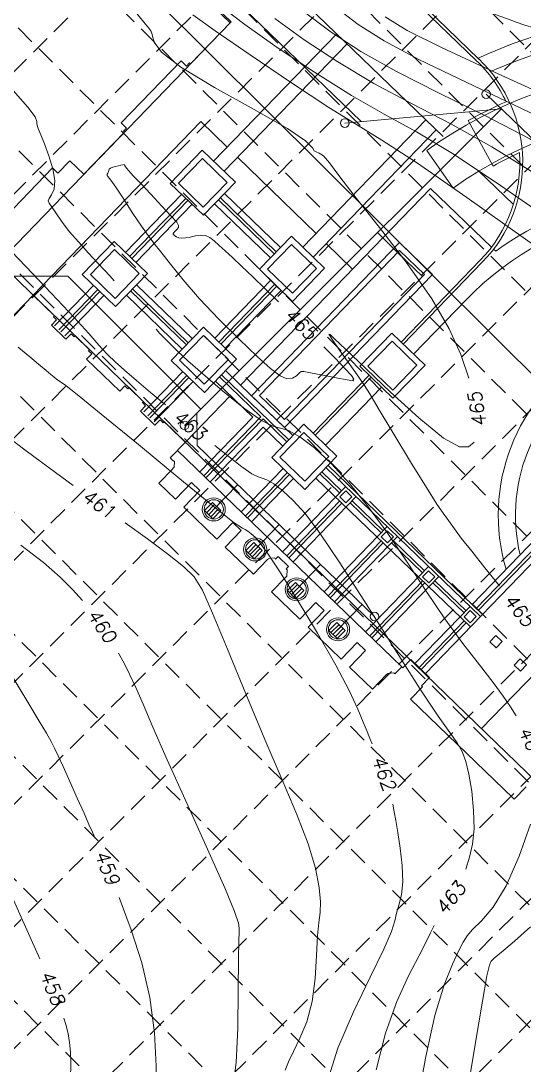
# Model space of a CAD drawing. Header units: inches. Extents: x 4334 to 5439, y 4649 to 5754.
# Drawn here: x 4893.8 to 4981.2, y 5099.3 to 5280.7 of the extents above; entities that cross this region are included whole.
import ezdxf
from ezdxf.enums import TextEntityAlignment as Align

# ---------------------------------------------------------------- set-up
doc = ezdxf.new("R2010")
doc.units = ezdxf.units.IN
doc.header["$LTSCALE"] = 30
doc.header["$MEASUREMENT"] = 0
doc.linetypes.add('DIVIDE2', pattern=[0.625, 0.25, -0.125, 0, -0.125, 0, -0.125])
doc.linetypes.add('HIDDEN', pattern=[0.375, 0.25, -0.125])
for name, color, linetype in [('0s-curb', 7, 'Continuous'), ('0s-paving', 1, 'Continuous'), ('0s-paving detail', 1, 'Continuous'), ('0S-pots', 7, 'Continuous'), ('0S-wall', 1, 'Continuous'), ('BLDG', 10, 'Continuous'), ('DA LINE', 211, 'DIVIDE2'), ('EC', 15, 'Continuous'), ('GRID', 254, 'HIDDEN'), ('PMAIN_EXST_DEMO', 7, 'Continuous'), ('street', 7, 'Continuous'), ('SW_AREA_DRAINS', 7, 'Continuous'), ('SW_PERF_DRAIN', 183, 'Continuous'), ('SW_PIPE_HDPE', 6, 'Continuous'), ('SW_PIPE_HDPE_18', 1, 'Continuous')]:
    doc.layers.add(name, color=color, linetype=linetype)
doc.styles.add('C80', font='SIMPLEX.shx', dxfattribs={"height": 0.04})
doc.styles.add('NOTES', font='ARIAL.TTF', dxfattribs={"height": 108})

msp = doc.modelspace()

# ---------------------------------------------------------------- linework, layer by layer
at = {"layer": '0s-curb', "color": 7, "lineweight": 0}
for p, q in [((4972.93, 5273.74), (4948.56, 5297.26)), ((4973.34, 5274.03), (4948.91, 5297.62)), ((4933.84, 5215.55), (4959.54, 5242.17)), ((4965.29, 5236.62), (4959.54, 5242.17)), ((4935.25, 5215.58), (4959.56, 5240.76)), ((4963.88, 5236.59), (4959.56, 5240.76)), ((4959.84, 5224.85), (4973.57, 5239.07)), ((4960.2, 5224.5), (4973.92, 5238.72)), ((4939.57, 5211.41), (4963.88, 5236.59)), ((4939.59, 5210), (4965.29, 5236.62)), ((4944.56, 5209.02), (4954.29, 5219.09)), ((4944.92, 5208.68), (4954.65, 5218.75)), ((4933.84, 5215.55), (4939.6, 5210)), ((4933.84, 5215.55), (4939.6, 5210)), ((4935.25, 5215.58), (4939.57, 5211.41)), ((4959.95, 5168.45), (4921.03, 5206.03)), ((4973.59, 5177.18), (4946.79, 5203.05)), ((4973.94, 5177.54), (4947.14, 5203.4))]:
    msp.add_line(p, q, dxfattribs=at)
for centre, radius, start, end in [((4955.94, 5256.08), 24.5, 25.415, 46.1049), ((4955.94, 5256.08), 25, 316.0096, 46.0001), ((5009.7, 5194.79), 78.47, 113.7744, 119.1355), ((4955.94, 5256.08), 24.5, 316.0096, 3.9384), ((5009.7, 5194.79), 69.47, 114.9652, 119.2032)]:
    msp.add_arc(centre, radius, start, end, dxfattribs=at)
at = {"layer": '0s-paving', "color": 7, "lineweight": 0}
for p, q in [((4940.4, 5286.38), (4967.13, 5260.57)), ((4975.81, 5255.43), (4971.5, 5263.33)), ((4968.88, 5251.61), (4964.28, 5258.16)), ((4973.34, 5254.57), (4979.33, 5248.79)), ((4964.95, 5251.56), (4931.95, 5217.38)), ((4964.95, 5251.56), (4975.51, 5241.35)), ((4941.03, 5208.61), (4931.95, 5217.38))]:
    msp.add_line(p, q, dxfattribs=at)
for radius, start, end in [(77.97, 63.1662, 125.6288), (69.97, 57.4521, 125.6907)]:
    msp.add_arc((5009.7, 5194.79), radius, start, end, dxfattribs=at)
at = {"layer": '0s-paving detail', "color": 7, "lineweight": 0}
for p, q in [((4927.29, 5256.28), (4948.65, 5278.41)), ((4929.09, 5254.54), (4950.45, 5276.67)), ((4925.07, 5263.16), (4895.96, 5233.01)), ((4925.07, 5263.16), (4929.64, 5258.72)), ((4942.75, 5241.35), (4964.12, 5263.48)), ((4944.55, 5239.61), (4965.92, 5261.74)), ((4931.44, 5256.98), (4945.06, 5243.73)), ((4912.01, 5240.45), (4921.73, 5250.52)), ((4912.73, 5239.76), (4922.45, 5249.83)), ((4913.09, 5239.41), (4922.81, 5249.48)), ((4928.11, 5249.57), (4937.82, 5240.2)), ((4928.46, 5249.93), (4938.17, 5240.56)), ((4938.87, 5241.28), (4929.15, 5250.65)), ((4913.81, 5238.71), (4923.53, 5248.79)), ((4937.13, 5239.48), (4927.42, 5248.85)), ((4946.85, 5241.99), (4951.42, 5237.55)), ((4975.88, 5241), (4976.25, 5240.64)), ((4927.48, 5225.52), (4937.2, 5235.59)), ((4899.68, 5227.68), (4906.45, 5234.69)), ((4900.4, 5226.99), (4907.17, 5234)), ((4900.76, 5226.64), (4907.53, 5233.65)), ((4912.83, 5233.75), (4922.55, 5224.37)), ((4913.18, 5234.11), (4922.89, 5224.73)), ((4923.59, 5225.45), (4913.87, 5234.83)), ((4928.19, 5224.82), (4937.92, 5234.9)), ((4928.55, 5224.48), (4938.28, 5234.55)), ((4929.27, 5223.78), (4939, 5233.85)), ((4901.48, 5225.94), (4908.25, 5232.96)), ((4921.85, 5223.65), (4912.14, 5233.03)), ((4962, 5222.77), (4971.18, 5232.28)), ((4915.15, 5212.75), (4921.92, 5219.76)), ((4915.87, 5212.05), (4922.64, 5219.07)), ((4916.23, 5211.71), (4923, 5218.72)), ((4928.3, 5218.81), (4935.5, 5211.87)), ((4928.65, 5219.17), (4940.34, 5207.89)), ((4931.95, 5217.38), (4929.34, 5219.9)), ((4916.95, 5211.01), (4923.72, 5218.03)), ((4927.61, 5218.09), (4934.08, 5211.84)), ((4946.72, 5206.94), (4956.44, 5217.01)), ((5008.61, 5217.04), (4972.14, 5179.27)), ((4930.21, 5215.58), (4922.4, 5207.48)), ((5008.64, 5215.62), (4972.86, 5178.58)), ((5008.67, 5213.51), (4964.04, 5167.29)), ((5008.65, 5214.91), (4973.22, 5178.23)), ((4924.88, 5202.31), (4934.08, 5211.84)), ((4925.6, 5201.62), (4935.5, 5211.87)), ((4925.96, 5201.27), (4935.86, 5211.52)), ((4935.86, 5211.52), (4939.99, 5207.53)), ((4926.68, 5200.57), (4935.88, 5210.11)), ((4935.88, 5210.11), (4939.3, 5206.81)), ((4932.07, 5195.37), (4939.37, 5202.92)), ((4946.09, 5202.33), (4949.51, 5199.03)), ((4932.79, 5194.67), (4940.09, 5202.23)), ((4933.15, 5194.32), (4940.44, 5201.88)), ((4933.87, 5193.63), (4941.16, 5201.18)), ((4945.05, 5201.25), (4971.85, 5175.38)), ((4945.75, 5201.97), (4949.16, 5198.67)), ((4939.27, 5188.42), (4950.21, 5199.75)), ((4939.99, 5187.73), (4949.19, 5197.26)), ((4940.35, 5187.38), (4949.55, 5196.91)), ((4941.07, 5186.68), (4952.01, 5198.02)), ((4950.96, 5196.94), (4956.36, 5191.73)), ((4951.31, 5197.3), (4956.71, 5192.09)), ((4946.46, 5181.47), (4957.4, 5192.81)), ((4947.18, 5180.78), (4956.38, 5190.31)), ((4947.54, 5180.43), (4956.74, 5189.97)), ((4948.26, 5179.74), (4959.2, 5191.07)), ((4958.16, 5189.99), (4963.55, 5184.78)), ((4958.51, 5190.35), (4963.9, 5185.14)), ((4953.66, 5174.53), (4964.6, 5185.86)), ((4955.46, 5172.79), (4966.39, 5184.12)), ((4954.38, 5173.83), (4963.58, 5183.37)), ((4954.74, 5173.49), (4963.94, 5183.02)), ((4965.35, 5183.05), (4970.75, 5177.84)), ((4965.7, 5183.41), (4971.1, 5178.2)), ((4971.79, 5178.92), (4962.24, 5169.02)), ((4962.96, 5168.33), (4970.77, 5176.42)), ((4963.32, 5167.98), (4971.13, 5176.08))]:
    msp.add_line(p, q, dxfattribs=at)
for radius, start, end in [(87.38, 70.1689, 114.6963), (84.38, 74.8099, 114.0321), (56.75, 74.9327, 126.1112), (53.75, 64.5508, 136.241), (33, 255.5101, 196.5139), (30, 258.8073, 193.2187)]:
    msp.add_arc((5009.7, 5194.79), radius, start, end, dxfattribs=at)
at = {"layer": '0S-pots', "color": 7, "lineweight": 0}
for centre, radius in [((4927.31, 5195.8), 2), ((4927.31, 5195.8), 1.67), ((4934.5, 5188.85), 2), ((4934.5, 5188.85), 1.67), ((4941.7, 5181.91), 2), ((4941.7, 5181.91), 1.67), ((4948.89, 5174.96), 2), ((4948.89, 5174.96), 1.67)]:
    msp.add_circle(centre, radius, dxfattribs=at)
at = {"layer": '0S-wall', "color": 7, "lineweight": 0}
for points in [[(4931.06, 5252.63), (4925.31, 5258.19), (4919.75, 5252.43), (4925.51, 5246.88)], [(4925.33, 5256.77), (4929.65, 5252.61), (4925.48, 5248.29), (4921.17, 5252.46)], [(4915.78, 5236.8), (4910.03, 5242.36), (4904.47, 5236.6), (4910.23, 5231.05)], [(4946.53, 5237.7), (4940.78, 5243.26), (4935.22, 5237.5), (4940.98, 5231.94)], [(4910.05, 5240.95), (4914.37, 5236.78), (4910.2, 5232.46), (4905.89, 5236.63)], [(4940.8, 5241.84), (4945.12, 5237.67), (4940.95, 5233.36), (4936.63, 5237.52)], [(4931.25, 5221.87), (4925.5, 5227.43), (4919.94, 5221.67), (4925.7, 5216.12)], [(4925.52, 5226.01), (4929.84, 5221.85), (4925.67, 5217.53), (4921.35, 5221.7)], [(4963.98, 5220.86), (4958.22, 5226.41), (4952.67, 5220.66), (4958.42, 5215.1)], [(4958.25, 5225), (4962.56, 5220.83), (4958.4, 5216.52), (4954.08, 5220.68)], [(4948.7, 5205.03), (4942.94, 5210.59), (4937.39, 5204.83), (4943.14, 5199.27)], [(4942.97, 5209.17), (4947.29, 5205), (4943.12, 5200.69), (4938.8, 5204.85)], [(4949.18, 5197.97), (4950.22, 5199.04), (4951.3, 5198), (4950.26, 5196.92)], [(4956.37, 5191.02), (4957.41, 5192.1), (4958.49, 5191.06), (4957.45, 5189.98)], [(4963.57, 5184.07), (4964.61, 5185.15), (4965.69, 5184.11), (4964.65, 5183.03)], [(4970.76, 5177.13), (4971.8, 5178.21), (4972.88, 5177.17), (4971.84, 5176.09)], [(4975.26, 5172.79), (4976.3, 5173.87), (4977.38, 5172.83), (4976.34, 5171.75)], [(4979.45, 5168.74), (4980.5, 5169.82), (4981.58, 5168.77), (4980.53, 5167.7)]]:
    msp.add_lwpolyline(points, close=True, dxfattribs=at)
at = {"layer": 'BLDG', "color": 7, "lineweight": 0}
for p, q in [((4930.31, 5280.47), (4926.62, 5284.02)), ((4923.27, 5273.18), (4930.31, 5280.47)), ((4930.31, 5280.47), (4926.75, 5276.78)), ((4926.75, 5276.78), (4930.31, 5280.47)), ((4930.31, 5280.47), (4930.31, 5280.47)), ((4926.75, 5276.78), (4926.75, 5276.78)), ((4911.23, 5262.92), (4921.64, 5273.71)), ((4921.64, 5273.71), (4922.57, 5272.81)), ((4922.57, 5272.81), (4923.09, 5273.35)), ((4923.09, 5273.35), (4923.27, 5273.18)), ((4923.27, 5273.18), (4923.27, 5273.18)), ((4923.27, 5273.18), (4923.27, 5273.18)), ((4923.27, 5273.18), (4923.27, 5273.18)), ((4923.27, 5273.18), (4923.27, 5273.18)), ((4923.27, 5273.18), (4923.27, 5273.18)), ((4912.16, 5262.02), (4911.23, 5262.92)), ((4904.78, 5254.02), (4911.81, 5261.31)), ((4911.63, 5261.48), (4912.16, 5262.02)), ((4911.81, 5261.31), (4911.63, 5261.48)), ((4911.81, 5261.31), (4911.81, 5261.31)), ((4911.81, 5261.31), (4911.81, 5261.31)), ((4911.81, 5261.31), (4911.81, 5261.31)), ((4911.81, 5261.31), (4911.81, 5261.31)), ((4888.92, 5244.32), (4899.34, 5255.11)), ((4899.34, 5255.11), (4900.27, 5254.21)), ((4900.27, 5254.21), (4902.35, 5256.37)), ((4902.35, 5256.37), (4904.78, 5254.02)), ((4904.78, 5254.02), (4904.78, 5254.02)), ((4904.78, 5254.02), (4904.78, 5254.02)), ((4904.78, 5254.02), (4904.78, 5254.02)), ((4904.78, 5254.02), (4904.78, 5254.02)), ((4891.33, 5228.21), (4895.96, 5233.01)), ((4895.96, 5233.01), (4899.65, 5229.45)), ((4900.01, 5228.75), (4899.12, 5227.82)), ((4899.12, 5227.82), (4901.63, 5225.39)), ((4899.65, 5229.45), (4899.47, 5229.27)), ((4899.47, 5229.27), (4900.01, 5228.75)), ((4901.63, 5225.39), (4902.53, 5226.32)), ((4902.53, 5226.32), (4903.07, 5225.79)), ((4903.07, 5225.79), (4903.24, 5225.97)), ((4903.24, 5225.97), (4905.76, 5223.54)), ((4906.13, 5222.84), (4905.23, 5221.91)), ((4905.76, 5223.54), (4905.59, 5223.36)), ((4905.59, 5223.36), (4906.13, 5222.84)), ((4905.76, 5223.54), (4905.76, 5223.54)), ((4905.23, 5221.91), (4910.99, 5216.36)), ((4910.99, 5216.36), (4911.88, 5217.29)), ((4911.88, 5217.29), (4912.42, 5216.77)), ((4912.42, 5216.77), (4912.6, 5216.95)), ((4912.6, 5216.95), (4915.12, 5214.51)), ((4915.48, 5213.81), (4914.58, 5212.88)), ((4915.12, 5214.51), (4914.94, 5214.34)), ((4914.94, 5214.34), (4915.48, 5213.81)), ((4914.58, 5212.88), (4917.1, 5210.45)), ((4917.1, 5210.45), (4918, 5211.38)), ((4918, 5211.38), (4918.54, 5210.86)), ((4918.54, 5210.86), (4918.71, 5211.04)), ((4918.71, 5211.04), (4922.4, 5207.48)), ((4922.4, 5207.48), (4919.77, 5204.75)), ((4919.77, 5204.75), (4920.34, 5204.2)), ((4920.34, 5204.2), (4920.39, 5204.26)), ((4920.39, 5204.26), (4920.48, 5204.18)), ((4920.48, 5204.18), (4920.42, 5203.09)), ((4920.24, 5202.91), (4917.78, 5200.36)), ((4920.27, 5203.05), (4920.18, 5202.96)), ((4920.18, 5202.96), (4920.24, 5202.91)), ((4920.33, 5203), (4920.27, 5203.05)), ((4920.42, 5203.09), (4920.33, 5203)), ((4920.66, 5197.58), (4923.44, 5200.46)), ((4923.44, 5200.46), (4924.88, 5199.07)), ((4917.78, 5200.36), (4920.66, 5197.58)), ((4920.66, 5197.58), (4917.78, 5200.36)), ((4924.88, 5199.07), (4922.1, 5196.19)), ((4922.1, 5196.19), (4927.85, 5190.64)), ((4922.1, 5196.19), (4927.85, 5190.64)), ((4927.85, 5190.64), (4930.63, 5193.51)), ((4930.63, 5193.51), (4932.07, 5192.12)), ((4932.07, 5192.12), (4929.29, 5189.25)), ((4929.29, 5189.25), (4934.18, 5184.53)), ((4929.29, 5189.25), (4934.18, 5184.53)), ((4934.18, 5184.53), (4936.64, 5187.08)), ((4936.64, 5187.08), (4936.73, 5187.17)), ((4936.64, 5187.08), (4936.64, 5187.08)), ((4936.73, 5187.17), (4936.81, 5187.26)), ((4936.73, 5187.17), (4936.73, 5187.17)), ((4936.81, 5187.26), (4937.9, 5187.36)), ((4937.9, 5187.36), (4937.99, 5187.28)), ((4937.99, 5187.28), (4937.99, 5187.28)), ((4937.99, 5187.28), (4938.02, 5187.13)), ((4938.02, 5187.13), (4938.49, 5187.61)), ((4938.49, 5187.61), (4940.29, 5185.87)), ((4940.29, 5185.87), (4939.88, 5185.45)), ((4939.88, 5185.45), (4939.97, 5185.37)), ((4939.99, 5184.19), (4939.9, 5184.1)), ((4939.97, 5185.37), (4939.97, 5185.37)), ((4939.97, 5185.37), (4940.06, 5185.28)), ((4940.06, 5185.28), (4939.99, 5184.19)), ((4939.82, 5184.01), (4937.36, 5181.46)), ((4939.9, 5184.1), (4939.82, 5184.01)), ((4939.82, 5184.01), (4939.82, 5184.01)), ((4939.9, 5184.1), (4939.9, 5184.1)), ((4937.36, 5181.46), (4942.24, 5176.74)), ((4937.36, 5181.46), (4942.24, 5176.74)), ((4942.24, 5176.74), (4945.02, 5179.62)), ((4945.02, 5179.62), (4946.46, 5178.23)), ((4946.46, 5178.23), (4943.68, 5175.36)), ((4943.68, 5175.36), (4949.44, 5169.8)), ((4943.68, 5175.36), (4949.44, 5169.8)), ((4949.44, 5169.8), (4952.22, 5172.68)), ((4952.22, 5172.68), (4953.66, 5171.29)), ((4953.66, 5171.29), (4950.88, 5168.41)), ((4960.13, 5168.28), (4961.52, 5169.72)), ((4961.52, 5169.72), (4964.76, 5166.59)), ((4950.88, 5168.41), (4950.88, 5168.41)), ((4950.88, 5168.41), (4954.86, 5164.56)), ((4950.88, 5168.41), (4954.86, 5164.56)), ((4958.77, 5167.22), (4959.95, 5168.45)), ((4959.95, 5168.45), (4960.13, 5168.28)), ((4954.86, 5164.56), (4957.32, 5167.11)), ((4957.32, 5167.11), (4957.41, 5167.2)), ((4957.32, 5167.11), (4957.32, 5167.11)), ((4957.32, 5167.11), (4957.32, 5167.11)), ((4957.41, 5167.2), (4957.5, 5167.29)), ((4957.5, 5167.29), (4958.59, 5167.4)), ((4958.59, 5167.4), (4958.77, 5167.22)), ((4958.77, 5167.22), (4958.77, 5167.22)), ((4958.77, 5167.22), (4958.77, 5167.22)), ((4964.76, 5166.59), (4963.37, 5165.15)), ((4963.55, 5164.98), (4961.47, 5162.82)), ((4963.37, 5165.15), (4963.55, 5164.98)), ((4963.55, 5164.98), (4963.55, 5164.98)), ((4961.47, 5162.82), (4961.47, 5162.82)), ((4961.47, 5162.82), (4961.47, 5162.82)), ((4961.47, 5162.82), (4961.47, 5162.82)), ((4961.47, 5162.82), (4961.47, 5162.82)), ((4961.47, 5162.82), (4979.27, 5145.63)), ((4979.45, 5145.46), (4981.54, 5147.62)), ((4979.27, 5145.63), (4979.27, 5145.63)), ((4979.27, 5145.63), (4979.45, 5145.46)), ((4979.45, 5145.46), (4979.45, 5145.46))]:
    msp.add_line(p, q, dxfattribs=at)
at = {"layer": 'DA LINE', "color": 7, "linetype": 'Continuous', "lineweight": 0}
for p, q in [((4903.87, 5305.99), (4930.13, 5280.29)), ((4930.13, 5280.29), (4800.08, 5145.57)), ((4930.13, 5280.29), (4930.13, 5280.29)), ((5077.29, 5264.73), (4973.76, 5157.73)), ((4890.02, 5238.74), (5051.55, 5082.46))]:
    msp.add_line(p, q, dxfattribs=at)
at = {"layer": 'EC', "color": 43, "lineweight": 0, "flags": 128}
for points in [[(4913.64, 5282.28), (4915.18, 5280.46), (4916.05, 5279.39), (4916.38, 5278.92), (4916.47, 5278.78), (4916.52, 5278.7), (4916.58, 5278.5), (4916.67, 5277.98), (4916.94, 5276.96), (4918.24, 5275.24), (4921.58, 5272.63), (4927.45, 5269.1), (4934.31, 5265.29), (4940.09, 5261.98), (4943.26, 5259.81), (4944.43, 5258.62), (4944.71, 5258.09), (4945.06, 5257.89), (4945.63, 5257.7), (4946.38, 5257.19), (4947.38, 5256.02), (4949.03, 5253.8), (4951.85, 5250.1), (4956.07, 5244.74), (4960.88, 5238.5), (4965.19, 5232.38), (4968.2, 5227.16), (4970.17, 5222.69), (4971.61, 5218.6)], [(4928.63, 5283.09), (4932.73, 5280.02), (4938.33, 5276.06), (4944.81, 5271.72), (4951.2, 5267.71), (4956.87, 5264.48), (4962.49, 5261.37), (4969.04, 5257.42), (4977.07, 5252.09), (4985.33, 5246.33), (4992.15, 5241.49), (4996.29, 5238.56), (4998.46, 5237.11), (4999.8, 5236.34), (5001.28, 5235.59), (5003.02, 5234.68), (5004.93, 5233.56), (5006.94, 5232.21), (5009.02, 5230.68), (5011.12, 5229.07)], [(4943.05, 5282.16), (4947.7, 5278.72), (4952.85, 5275.36), (4959.02, 5271.87), (4966.45, 5268.12), (4974.47, 5264.17), (4982.17, 5260.18), (4988.74, 5256.32), (4993.94, 5252.91), (4997.62, 5250.33), (4999.84, 5248.77), (5001.35, 5247.84), (5003.06, 5246.97), (5005.65, 5245.73), (5008.74, 5244.25), (5011.7, 5242.79), (5014.03, 5241.55), (5015.84, 5240.49), (5017.4, 5239.52)], [(4948.21, 5283.23), (4952.38, 5280.05), (4956.88, 5277.18), (4962.93, 5273.95), (4971.24, 5269.93), (4980.47, 5265.58), (4988.73, 5261.56)], [(4833.51, 5281.93), (4834.57, 5280.25), (4836.05, 5277.9), (4838.06, 5274.76), (4840.7, 5270.74), (4844, 5265.87), (4847.69, 5260.59), (4851.44, 5255.49), (4854.95, 5250.96), (4858.18, 5246.78), (4861.12, 5242.52), (4863.83, 5237.91), (4866.63, 5233.11), (4869.89, 5228.4), (4873.83, 5224.01), (4878.04, 5220.07), (4881.96, 5216.66), (4885.21, 5213.8), (4888.11, 5211.26), (4891.15, 5208.72), (4894.72, 5205.96), (4898.71, 5203.01), (4902.93, 5199.96)], [(4923.69, 5281.73), (4927.57, 5278.94), (4933.65, 5274.74), (4940.78, 5269.9), (4947.29, 5265.63), (4952.08, 5262.66), (4956.49, 5259.96), (4962.48, 5256.04), (4971.23, 5249.97), (4981.03, 5243.03), (4989.41, 5237.07), (4994.51, 5233.45), (4996.99, 5231.75), (4998.11, 5231.06), (4998.93, 5230.59), (4999.8, 5230.09), (5000.87, 5229.38), (5002.25, 5228.35), (5003.85, 5227.08), (5005.57, 5225.7)], [(4937.89, 5281.09), (4943.01, 5277.39), (4948.83, 5273.54), (4955.11, 5269.79), (4961.66, 5266.3), (4968.48, 5262.77), (4975.6, 5258.8), (4982.91, 5254.2), (4989.64, 5249.62), (4994.88, 5245.91), (4998.07, 5243.67), (4999.91, 5242.47), (5001.47, 5241.64), (5003.54, 5240.63), (5006, 5239.41), (5008.45, 5238.12), (5010.61, 5236.84), (5012.51, 5235.58), (5014.28, 5234.33)], [(4957.06, 5281.37), (4960.9, 5278.99), (4966.84, 5276.03), (4976.03, 5271.75), (4986.46, 5266.98), (4995.29, 5262.94), (5000.41, 5260.55), (5002.54, 5259.5), (5003.1, 5259.17), (5003.38, 5258.99), (5004.14, 5258.62), (5006, 5257.75), (5009.3, 5256.21), (5013.34, 5254.33), (5017.14, 5252.56), (5019.93, 5251.25), (5021.91, 5250.31), (5023.48, 5249.57)], [(4892.49, 5268.55), (4895.04, 5265.66), (4896.29, 5263.97), (4896.6, 5263.19), (4896.61, 5262.7), (4896.81, 5261.98), (4897.27, 5260.87), (4897.93, 5259.28), (4898.7, 5257.2), (4899.38, 5254.95), (4899.73, 5252.92), (4899.58, 5251.42), (4899.15, 5250.42), (4898.74, 5249.8), (4898.58, 5249.41), (4898.72, 5249.02), (4899.15, 5248.39), (4899.87, 5247.31), (4900.89, 5245.84), (4902.23, 5244.09), (4903.87, 5242.19), (4905.59, 5240.31), (4907.15, 5238.65), (4908.35, 5237.36), (4909.27, 5236.35), (4910.04, 5235.49)], [(4938.52, 5231.87), (4936.23, 5234.1), (4934.07, 5236.21), (4932.15, 5238.05), (4930.56, 5239.54), (4929.27, 5240.71), (4928.24, 5241.66), (4927.39, 5242.45), (4926.63, 5243.03), (4925.86, 5243.36), (4925.01, 5243.42), (4924.11, 5243.29), (4923.24, 5243.11), (4922.45, 5242.97), (4921.77, 5242.92), (4921.22, 5242.97), (4920.82, 5243.12), (4920.54, 5243.32), (4920.36, 5243.5), (4920.26, 5243.62), (4920.25, 5243.72), (4920.38, 5243.88), (4920.63, 5244.13), (4920.93, 5244.45), (4921.17, 5244.77), (4921.21, 5245.1), (4920.88, 5245.67), (4919.94, 5246.75), (4918.32, 5248.5), (4916.37, 5250.56), (4914.57, 5252.44), (4913.31, 5253.77), (4912.55, 5254.59), (4912.14, 5255.09), (4911.94, 5255.42), (4911.84, 5255.61), (4911.73, 5255.69), (4911.51, 5255.68), (4911.18, 5255.61), (4910.75, 5255.5), (4910.25, 5255.38), (4909.76, 5255.25), (4909.38, 5255.09), (4909.18, 5254.89), (4909.09, 5254.66), (4909.03, 5254.43), (4908.92, 5254.22), (4908.83, 5254.01), (4908.82, 5253.81), (4908.97, 5253.57), (4909.43, 5253), (4910.31, 5251.76), (4911.67, 5249.69), (4913.27, 5247.22), (4914.75, 5244.97), (4915.9, 5243.37), (4916.92, 5242.07), (4918.13, 5240.56), (4919.8, 5238.41), (4922.02, 5235.65), (4924.83, 5232.4), (4928.2, 5228.85), (4931.7, 5225.36), (4934.82, 5222.38), (4937.15, 5220.26), (4938.81, 5218.99), (4940.02, 5218.47), (4940.96, 5218.57), (4941.67, 5219.02), (4942.17, 5219.5), (4942.5, 5219.75), (4942.94, 5219.77), (4943.8, 5219.6), (4945.29, 5219.31), (4947.11, 5218.96), (4948.86, 5218.62), (4950.2, 5218.37), (4951.08, 5218.21), (4951.52, 5218.15), (4951.58, 5218.19), (4951.48, 5218.26), (4951.43, 5218.3), (4951.57, 5218.28), (4951.63, 5218.43), (4951.22, 5219.04), (4950.08, 5220.3), (4948.38, 5222.06), (4946.4, 5224.06)], [(4890.96, 5241.9), (4894.69, 5238), (4899.15, 5233.32), (4903.1, 5229.12), (4905.62, 5226.36), (4907.04, 5224.74), (4907.96, 5223.67), (4908.94, 5222.64), (4910.19, 5221.44), (4911.81, 5219.97), (4913.9, 5218.17), (4916.33, 5216.12), (4918.92, 5213.94)], [(4917.29, 5227.08), (4917.97, 5226.36), (4918.75, 5225.55), (4919.72, 5224.57), (4921.01, 5223.31), (4922.83, 5221.61), (4925.42, 5219.32), (4928.85, 5216.4), (4932.5, 5213.46), (4935.59, 5211.24), (4937.57, 5210.24), (4938.9, 5209.93), (4940.27, 5209.53), (4942.23, 5208.42), (4944.77, 5206.48), (4947.69, 5203.76), (4950.85, 5200.3), (4954.16, 5196.21), (4957.51, 5191.61), (4960.86, 5186.65), (4964.16, 5181.61), (4967.41, 5176.8), (4970.56, 5172.48), (4973.43, 5168.77), (4975.81, 5165.72), (4977.54, 5163.38), (4978.8, 5161.53), (4979.81, 5159.94)], [(4972.51, 5207.5), (4971.55, 5206.69), (4969.98, 5206.66), (4967.19, 5208.19), (4962.88, 5211.71), (4957.99, 5216.16), (4953.8, 5220.15), (4951.25, 5222.59), (4950.01, 5223.78), (4949.44, 5224.33), (4948.98, 5224.77), (4948.51, 5225.21), (4948, 5225.7), (4947.5, 5226.16), (4947.3, 5226.22), (4947.78, 5225.41), (4949.14, 5223.46), (4950.93, 5220.97), (4952.51, 5218.76), (4953.5, 5217.33), (4954.38, 5215.9), (4955.86, 5213.39), (4958.41, 5209.13), (4961.47, 5204.07), (4964.23, 5199.59), (4966.06, 5196.72), (4967.13, 5195.16), (4967.77, 5194.26), (4968.33, 5193.46), (4969.08, 5192.41), (4970.27, 5190.83), (4972.09, 5188.52), (4974.38, 5185.67), (4976.91, 5182.55)], [(4893.35, 5223.99), (4894.11, 5223.36), (4895.39, 5222.3), (4896.88, 5221.05), (4898.2, 5219.95), (4899.05, 5219.24), (4899.63, 5218.76), (4900.27, 5218.27), (4901.37, 5217.47), (4903.61, 5215.73), (4907.79, 5212.36), (4914.22, 5207.07), (4921.42, 5201.12), (4927.45, 5196.18), (4930.87, 5193.49), (4932.27, 5192.51), (4932.76, 5192.28), (4933.23, 5192.02), (4933.83, 5191.55), (4934.53, 5190.9), (4935.36, 5189.96), (4936.62, 5188.22), (4938.7, 5185.05), (4941.79, 5180.12), (4945.31, 5174.29), (4948.52, 5168.72), (4950.82, 5164.34), (4952.31, 5161.12), (4953.27, 5158.82), (4953.92, 5157.2), (4954.4, 5156.03), (4954.8, 5155.09)], [(4927.49, 5206.89), (4929.97, 5204.91), (4932.2, 5203.18), (4933.92, 5201.98), (4935, 5201.43), (4935.74, 5201.23), (4936.54, 5200.94), (4937.74, 5200.23), (4939.3, 5199.02), (4941.11, 5197.33), (4943.15, 5195.07), (4945.71, 5191.69), (4949.2, 5186.54), (4953.79, 5179.38), (4958.75, 5171.5), (4963.15, 5164.59), (4966.27, 5159.91), (4968.27, 5157.07), (4969.55, 5155.25), (4970.43, 5153.72), (4971.08, 5152.03), (4971.61, 5149.82), (4972.08, 5146.86), (4972.42, 5143.52), (4972.49, 5140.31), (4972.23, 5137.63), (4971.71, 5135.37), (4971.06, 5133.33)], [(4911.93, 5193.48), (4915.79, 5190.68), (4919.29, 5188.07), (4922.05, 5185.87), (4923.88, 5184.06), (4925.33, 5181.74), (4927.09, 5177.79), (4929.68, 5171.51), (4932.86, 5163.77), (4936.16, 5155.85), (4939.19, 5148.8), (4941.75, 5142.78), (4943.71, 5137.7), (4944.97, 5133.5), (4945.63, 5130.14), (4945.85, 5127.61), (4945.77, 5125.76), (4945.55, 5124.03), (4945.32, 5121.7), (4945.17, 5118.32), (4944.94, 5114.3), (4944.41, 5110.29), (4943.45, 5106.81), (4942.27, 5103.95), (4941.15, 5101.65), (4940.31, 5099.84), (4939.7, 5098.39)], [(4893.81, 5189.59), (4897.76, 5186.55), (4900.67, 5184.04), (4902.79, 5181.9), (4904.53, 5179.95)], [(4910.8, 5170.8), (4911.73, 5169.08), (4912.7, 5167.17), (4913.77, 5164.88), (4915.03, 5161.98), (4916.75, 5157.97), (4919.24, 5152.29), (4922.62, 5144.77), (4926.23, 5136.79), (4929.21, 5130.08), (4930.92, 5125.95), (4931.6, 5123.91), (4931.73, 5123.03), (4931.71, 5122.37), (4931.65, 5120.94), (4931.6, 5117.75), (4931.57, 5112.24), (4931.48, 5105.67), (4931.21, 5099.74), (4930.7, 5095.74)], [(4892.19, 5167), (4895.04, 5162.3), (4897.01, 5159.01), (4898.26, 5156.9), (4899.07, 5155.49), (4899.68, 5154.31), (4900.31, 5152.98), (4901.14, 5151.13), (4902.31, 5148.54), (4903.61, 5145.64), (4904.79, 5143.01), (4905.65, 5141.08), (4906.25, 5139.72), (4906.71, 5138.64)], [(4958.37, 5144.59), (4958.64, 5143.29), (4958.93, 5141.73), (4959.28, 5139.66), (4959.69, 5136.95), (4960.02, 5133.94), (4960.11, 5131.11), (4959.88, 5128.84), (4959.45, 5127.07), (4959.04, 5125.65), (4958.74, 5124.35), (4958.17, 5122.5), (4956.83, 5119.39), (4954.45, 5114.54), (4951.54, 5108.53), (4948.86, 5102.2), (4946.98, 5096.32)], [(4982.3, 5141.11), (4980.3, 5135.56), (4978.05, 5130.41), (4975.8, 5126.72), (4973.78, 5124.34), (4972.23, 5122.84), (4971.27, 5121.74), (4970.62, 5120.65), (4969.88, 5119.15), (4968.75, 5116.83), (4967.3, 5113.23), (4965.7, 5107.9), (4964.14, 5100.75), (4962.76, 5093.16)], [(4890.99, 5131.49), (4893.9, 5124.97), (4897.14, 5117.72)], [(4910.9, 5128.36), (4912.99, 5122.75), (4914.84, 5117.01), (4916.24, 5111.03), (4917.03, 5104.85), (4917.31, 5099.09), (4917.26, 5094.51), (4917.06, 5091.62), (4916.82, 5089.76), (4916.68, 5088.03), (4916.62, 5085.59), (4916.04, 5081.93), (4914.22, 5076.66), (4910.75, 5069.68), (4906.54, 5062.12), (4902.81, 5055.46), (4900.5, 5050.76), (4899.33, 5047.62), (4898.73, 5045.26)], [(4965.55, 5123.51), (4964.94, 5122.22), (4964.12, 5120.56), (4962.89, 5118.18), (4961.14, 5114.77), (4959.11, 5110.29), (4957.14, 5104.79), (4955.52, 5098.46)], [(4982.29, 5123.31), (4979.53, 5120.78), (4977.26, 5118.89), (4976, 5117.83), (4975.49, 5117.35), (4975.33, 5117.11), (4975.15, 5116.61), (4974.74, 5114.78), (4973.94, 5110.4), (4972.66, 5102.86), (4971.22, 5094.08)], [(4901.29, 5107.43), (4901.68, 5106.12), (4902.03, 5104.73), (4902.29, 5103.19), (4902.45, 5101.5), (4902.5, 5099.84), (4902.47, 5098.48), (4902.41, 5097.46), (4902.41, 5095.91), (4902.59, 5092.73), (4902.94, 5087.2), (4903.03, 5080.16), (4902.29, 5072.87), (4900.38, 5066.29), (4897.83, 5060.46), (4895.36, 5055.18), (4893.57, 5050.28)]]:
    msp.add_lwpolyline(points, dxfattribs=at)
at = {"layer": 'GRID', "color": 253, "linetype": 'HIDDEN', "ltscale": 0.45}
for p, q in [((4642.24, 5615.4), (5299.84, 4957.79)), ((4631.63, 5604.79), (5289.24, 4947.18)), ((4621.02, 5594.19), (5278.63, 4936.58)), ((4610.42, 5583.58), (5268.02, 4925.97)), ((4599.81, 5572.97), (5257.42, 4915.36)), ((4589.2, 5562.37), (5246.81, 4904.76)), ((4578.6, 5551.76), (5236.21, 4894.15)), ((4567.99, 5541.15), (5225.6, 4883.54)), ((4557.38, 5530.55), (5214.99, 4872.94)), ((4546.78, 5519.94), (5204.39, 4862.33)), ((4536.17, 5509.33), (5193.78, 4851.72)), ((4525.56, 5498.73), (5183.17, 4841.12)), ((4514.96, 5488.12), (5172.57, 4830.51)), ((5055.89, 5435.09), (4684.61, 5063.81)), ((5066.5, 5424.48), (4695.22, 5053.2)), ((5077.11, 5413.87), (4705.83, 5042.6)), ((5087.71, 5403.27), (4716.43, 5031.99)), ((5098.32, 5392.66), (4727.04, 5021.38)), ((5108.93, 5382.05), (4737.65, 5010.78)), ((5119.53, 5371.45), (4748.25, 5000.17)), ((5130.14, 5360.84), (4758.86, 4989.56)), ((5140.75, 5350.23), (4769.47, 4978.96)), ((5151.35, 5339.63), (4780.07, 4968.35)), ((5161.96, 5329.02), (4790.68, 4957.74)), ((5172.57, 5318.41), (4801.29, 4947.14)), ((5183.17, 5307.81), (4811.89, 4936.53))]:
    msp.add_line(p, q, dxfattribs=at)
at = {"layer": 'PMAIN_EXST_DEMO', "color": 7, "lineweight": 0}
msp.add_line((4744.58, 5456.13), (5083.56, 5118.78), dxfattribs=at)
at = {"layer": 'street', "color": 7, "lineweight": 0}
msp.add_lwpolyline([(4697.83, 5539.75), (4759.1, 5480.92), (4810.68, 5431.1), (4941.17, 5305.09, 0.128472), (4984.38, 5278.97, 0.125052), (5033, 5275.52)], format="xyb", dxfattribs=at)
at = {"layer": 'SW_AREA_DRAINS', "color": 5, "lineweight": 0}
for p, q in [((4927.46, 5196.66), (4926.06, 5195.23)), ((4927.46, 5196.66), (4926.06, 5195.23)), ((4927.81, 5196.31), (4926.41, 5194.88)), ((4927.81, 5196.31), (4926.41, 5194.88)), ((4928.18, 5195.95), (4926.78, 5194.52)), ((4928.18, 5195.95), (4926.78, 5194.52)), ((4934.66, 5189.71), (4933.26, 5188.28)), ((4934.66, 5189.71), (4933.26, 5188.28)), ((4935.01, 5189.37), (4933.61, 5187.94)), ((4935.01, 5189.37), (4933.61, 5187.94)), ((4935.38, 5189.01), (4933.98, 5187.58)), ((4935.38, 5189.01), (4933.98, 5187.58)), ((4941.85, 5182.77), (4940.45, 5181.34)), ((4941.85, 5182.77), (4940.45, 5181.34)), ((4942.2, 5182.42), (4940.8, 5180.99)), ((4942.2, 5182.42), (4940.8, 5180.99)), ((4942.57, 5182.06), (4941.17, 5180.63)), ((4942.57, 5182.06), (4941.17, 5180.63)), ((4949.05, 5175.82), (4947.65, 5174.39)), ((4949.05, 5175.82), (4947.65, 5174.39)), ((4949.4, 5175.48), (4948, 5174.05)), ((4949.4, 5175.48), (4948, 5174.05)), ((4949.77, 5175.11), (4948.37, 5173.69)), ((4949.77, 5175.11), (4948.37, 5173.69))]:
    msp.add_line(p, q, dxfattribs=at)
for points in [[(4927.1, 5197.01), (4925.7, 5195.58), (4927.13, 5194.18), (4928.53, 5195.61)], [(4927.1, 5197.01), (4925.7, 5195.58), (4927.13, 5194.18), (4928.53, 5195.61)], [(4934.29, 5190.07), (4932.89, 5188.64), (4934.32, 5187.24), (4935.72, 5188.67)], [(4934.29, 5190.07), (4932.89, 5188.64), (4934.32, 5187.24), (4935.72, 5188.67)], [(4941.49, 5183.12), (4940.09, 5181.69), (4941.52, 5180.29), (4942.92, 5181.72)], [(4941.49, 5183.12), (4940.09, 5181.69), (4941.52, 5180.29), (4942.92, 5181.72)], [(4948.68, 5176.18), (4947.28, 5174.75), (4948.71, 5173.35), (4950.11, 5174.78)], [(4948.68, 5176.18), (4947.28, 5174.75), (4948.71, 5173.35), (4950.11, 5174.78)]]:
    msp.add_lwpolyline(points, close=True, dxfattribs=at)
at = {"layer": 'SW_PERF_DRAIN', "color": 5, "lineweight": 0, "ltscale": 0.5}
msp.add_line((4959.21, 5240.4), (4963.53, 5236.23), dxfattribs=at)
msp.add_line((4959.21, 5240.4), (4963.53, 5236.23), dxfattribs=at)
at = {"layer": 'SW_PIPE_HDPE', "color": 5, "lineweight": 0}
for p, q in [((4786.01, 5424.35), (4952.92, 5263.17)), ((4786.01, 5424.35), (4952.92, 5263.17)), ((4974.61, 5267.94), (5031.1, 5213.39)), ((4974.61, 5267.94), (5031.1, 5213.39)), ((4938.51, 5226.66), (4977.25, 5265.4)), ((4938.51, 5226.66), (4977.25, 5265.4)), ((4977.25, 5265.4), (4950.06, 5262.91)), ((4977.25, 5265.4), (4950.06, 5262.91)), ((4959.21, 5240.4), (4955.73, 5243.88)), ((4959.21, 5240.4), (4955.73, 5243.88)), ((4892.49, 5236.34), (4901.97, 5236.34)), ((4892.49, 5236.34), (4901.97, 5236.34)), ((4925.08, 5213.23), (4901.97, 5236.34)), ((4925.08, 5213.23), (4901.97, 5236.34)), ((4938.51, 5226.66), (4922.25, 5210.4)), ((4938.51, 5226.66), (4922.25, 5210.4)), ((4924.38, 5212.52), (4924.43, 5206.92)), ((4924.38, 5212.52), (4924.43, 5206.92)), ((4924.43, 5206.92), (4955.22, 5177.19)), ((4924.43, 5206.92), (4955.22, 5177.19)), ((4927.11, 5195.6), (4931.47, 5200.11)), ((4927.11, 5195.6), (4931.47, 5200.11)), ((4934.31, 5188.65), (4938.67, 5193.17)), ((4934.31, 5188.65), (4938.67, 5193.17)), ((4941.5, 5181.71), (4945.86, 5186.22)), ((4941.5, 5181.71), (4945.86, 5186.22)), ((4948.7, 5174.76), (4953.06, 5179.28)), ((4948.7, 5174.76), (4953.06, 5179.28))]:
    msp.add_line(p, q, dxfattribs=at)
at = {"layer": 'SW_PIPE_HDPE_18', "color": 5, "lineweight": 0}
for centre in [(4974.61, 5267.94), (4974.61, 5267.94), (4950.06, 5262.91), (4950.06, 5262.91), (4922.25, 5210.4), (4922.25, 5210.4), (4955.22, 5177.19), (4955.22, 5177.19)]:
    msp.add_circle(centre, 0.75, dxfattribs=at)

# ---------------------------------------------------------------- texts
at = {"char_height": 1.5, "rotation": 316.0097, "style": 'NOTES'}
for insert, attachment_point in [((4922.41, 5239.74), 1), ((4915.15, 5233.92), 7), ((4904.98, 5232.08), 9), ((4957.99, 5218.26), 1)]:
    msp.add_mtext('\\A1;', dxfattribs=dict(at, insert=insert, attachment_point=attachment_point))
at = {"layer": 'EC', "color": 43, "lineweight": 0, "style": 'C80', "oblique": 8}
for s, rotation, p in [('465', 315.2918, (4942.47, 5227.98)), ('465', 99.5992, (4973.02, 5213.21)), ('463', 320.5009, (4923.19, 5210.39)), ('461', 324.3027, (4907.43, 5196.72)), ('465', 308.9431, (4980.4, 5178.24)), ('460', 304.2368, (4907.92, 5175.55)), ('464', 296.3006, (4982.53, 5155.09)), ('462', 289.9582, (4956.89, 5149.95)), ('459', 292.2317, (4908.86, 5133.52)), ('463', 51.0509, (4968.44, 5128.31)), ('458', 292.6137, (4899.35, 5112.64))]:
    msp.add_text(s, height=2.4, rotation=rotation, dxfattribs=at).set_placement(p, align=Align.MIDDLE_CENTER)

doc.saveas('drawing.dxf')
